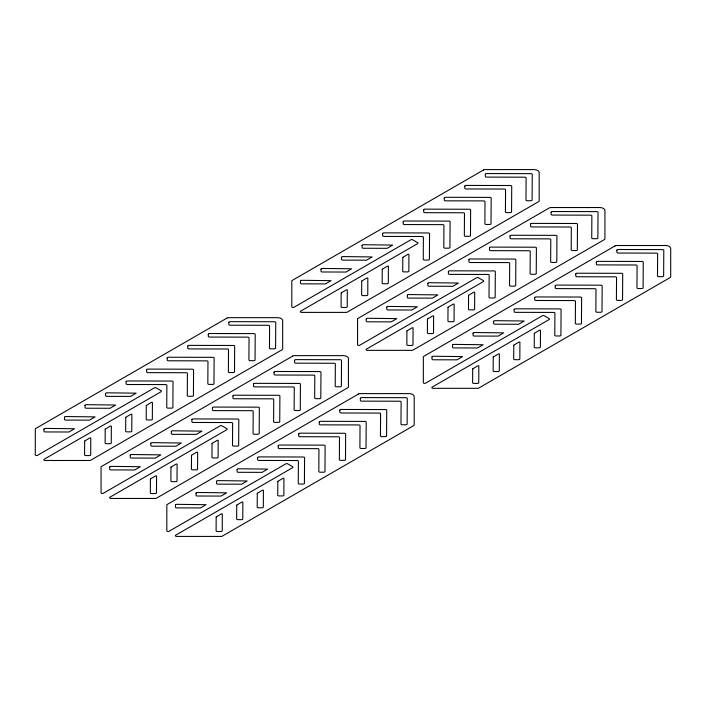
<?xml version="1.0" encoding="UTF-8"?>
<svg xmlns="http://www.w3.org/2000/svg" width="706" height="706" viewBox="0 0 706 706"><rect width="100%" height="100%" fill="white"/><g stroke="black" fill="none" stroke-linecap="round" stroke-linejoin="round"><path stroke-width="1.06" d="M357.58 318.618L549.215 207.988A2.595 1.5 0 0 1 551.042 207.546L599.756 207.546A5.18 2.992 0 0 1 604.936 210.538L604.936 238.663A2.595 1.5 0 0 1 604.177 239.722L412.551 350.352L367.411 350.361A1.297 0.75 0 0 1 366.211 349.894A1.297 0.75 0 0 1 366.493 349.082L483.319 281.632A1.297 0.75 0 0 0 483.319 280.573L478.447 277.758A1.297 0.75 0 0 0 476.612 277.758L359.786 345.208A1.297 0.75 0 0 1 358.374 345.375A1.297 0.75 0 0 1 357.571 344.678L357.571 318.618M43.966 429.151L43.948 431.198A1.297 0.75 0 0 0 45.246 431.948L69.011 431.993L74.527 428.754L45.263 428.401A1.297 0.75 0 0 0 43.966 429.151M64.511 417.29L64.493 419.338A1.297 0.75 0 0 0 65.782 420.088L89.556 420.132L95.072 416.893L65.808 416.54A1.297 0.75 0 0 0 64.511 417.29M84.658 441.056L84.57 454.823A1.297 0.75 0 0 0 85.867 455.573L89.406 455.573A1.297 0.75 0 0 0 90.712 454.832L90.765 437.976L89.962 437.879L84.658 441.038M85.047 405.429L85.038 407.477A1.297 0.75 0 0 0 86.326 408.227L110.092 408.271L115.616 405.032L86.353 404.679A1.297 0.75 0 0 0 85.047 405.429M105.203 429.195L105.115 442.962A1.297 0.75 0 0 0 106.403 443.712L109.951 443.721A1.297 0.75 0 0 0 111.257 442.971L111.336 426.159L110.533 426L105.203 429.177M105.591 393.569L105.582 395.616A1.297 0.75 0 0 0 106.871 396.366L130.636 396.41L136.161 393.171L106.888 392.818A1.297 0.75 0 0 0 105.591 393.569M109.73 467.116L109.712 469.163A1.297 0.75 0 0 0 111.001 469.914L134.775 469.958L140.291 466.719L111.027 466.366A1.297 0.75 0 0 0 109.73 467.116M125.747 417.334L125.659 431.101A1.297 0.75 0 0 0 126.948 431.851L130.495 431.86A1.297 0.75 0 0 0 131.793 431.11L131.863 414.281L131.078 414.14L125.747 417.317M126.136 381.708L126.118 383.755A1.297 0.75 0 0 0 127.415 384.505L165.592 384.585A1.297 0.75 0 0 1 166.881 385.335L166.748 407.38A1.297 0.75 0 0 0 168.037 408.13L171.584 408.139A1.297 0.75 0 0 0 172.882 407.388L173.041 381.805A1.297 0.75 0 0 0 171.752 381.055L127.433 380.958A1.297 0.75 0 0 0 126.136 381.708M130.266 455.255L130.257 457.303A1.297 0.75 0 0 0 131.545 458.053L155.311 458.097L160.836 454.867L131.572 454.514A1.297 0.75 0 0 0 130.266 455.255M146.292 405.473L146.204 419.24A1.297 0.75 0 0 0 147.492 419.991L151.04 419.999A1.297 0.75 0 0 0 152.337 419.249L152.425 402.438L151.587 402.296L146.292 405.456M146.68 369.847L146.663 371.894A1.297 0.75 0 0 0 147.96 372.644L186.137 372.724A1.297 0.75 0 0 1 187.425 373.474L187.284 395.519A1.297 0.75 0 0 0 188.581 396.269L192.12 396.278A1.297 0.75 0 0 0 193.426 395.528L193.585 369.944A1.297 0.75 0 0 0 192.297 369.194L147.978 369.097A1.297 0.75 0 0 0 146.68 369.847M150.422 479.03L150.334 492.788A1.297 0.75 0 0 0 151.631 493.538L155.17 493.547A1.297 0.75 0 0 0 156.476 492.797L156.573 476.029L155.726 475.844L150.431 478.977M150.81 443.394L150.802 445.442A1.297 0.75 0 0 0 152.09 446.192L175.856 446.236L181.38 443.006L152.117 442.653A1.297 0.75 0 0 0 150.81 443.394M167.225 357.986L167.207 360.034A1.297 0.75 0 0 0 168.496 360.784L206.681 360.863A1.297 0.75 0 0 1 207.97 361.613L207.829 383.658A1.297 0.75 0 0 0 209.117 384.408L212.665 384.417A1.297 0.75 0 0 0 213.971 383.667L214.13 358.083A1.297 0.75 0 0 0 212.841 357.333L168.522 357.245A1.297 0.75 0 0 0 167.225 357.986M170.967 467.169L170.878 480.927A1.297 0.75 0 0 0 172.167 481.677L175.715 481.686A1.297 0.75 0 0 0 177.021 480.936L177.1 464.124L176.297 463.974L170.976 467.116M171.355 431.534L171.346 433.581A1.297 0.75 0 0 0 172.635 434.331L196.4 434.375L201.925 431.145L172.652 430.792A1.297 0.75 0 0 0 171.355 431.534M175.494 505.081L175.476 507.129A1.297 0.75 0 0 0 176.765 507.879L200.539 507.932L206.055 504.693L176.791 504.34A1.297 0.75 0 0 0 175.494 505.081M187.761 346.125L187.752 348.173A1.297 0.75 0 0 0 189.04 348.923L227.217 349.002A1.297 0.75 0 0 1 228.515 349.752L228.373 371.797A1.297 0.75 0 0 0 229.662 372.547L233.209 372.556A1.297 0.75 0 0 0 234.507 371.806L234.674 346.222A1.297 0.75 0 0 0 233.377 345.472L189.067 345.384A1.297 0.75 0 0 0 187.761 346.125M191.511 455.308L191.423 469.066A1.297 0.75 0 0 0 192.712 469.817L196.259 469.825A1.297 0.75 0 0 0 197.556 469.075L197.662 452.308L196.806 452.122L191.511 455.255M191.9 419.673L191.882 421.72A1.297 0.75 0 0 0 193.179 422.47L231.356 422.55A1.297 0.75 0 0 1 232.645 423.3L232.503 445.345A1.297 0.75 0 0 0 233.801 446.095L237.348 446.104A1.297 0.75 0 0 0 238.646 445.362L238.805 419.77A1.297 0.75 0 0 0 237.516 419.02L193.197 418.932A1.297 0.75 0 0 0 191.9 419.673M196.03 493.22L196.021 495.268A1.297 0.75 0 0 0 197.309 496.018L221.075 496.071L226.6 492.832L197.336 492.479A1.297 0.75 0 0 0 196.03 493.22M208.305 334.265L208.296 336.312A1.297 0.75 0 0 0 209.585 337.062L247.762 337.141A1.297 0.75 0 0 1 249.05 337.892L248.918 359.936A1.297 0.75 0 0 0 250.206 360.687L253.754 360.695A1.297 0.75 0 0 0 255.051 359.945L255.21 334.362A1.297 0.75 0 0 0 253.922 333.611L209.603 333.523A1.297 0.75 0 0 0 208.305 334.265M212.056 443.447L211.968 457.206A1.297 0.75 0 0 0 213.256 457.956L216.804 457.965A1.297 0.75 0 0 0 218.101 457.223L218.189 440.403L217.351 440.262L212.056 443.421M212.444 407.812L212.427 409.859A1.297 0.75 0 0 0 213.715 410.61L251.901 410.689A1.297 0.75 0 0 1 253.189 411.439L253.048 433.484A1.297 0.75 0 0 0 254.345 434.234L257.884 434.243A1.297 0.75 0 0 0 259.19 433.502L259.349 407.909A1.297 0.75 0 0 0 258.061 407.159L213.741 407.071A1.297 0.75 0 0 0 212.444 407.812M216.186 516.995L216.098 530.753A1.297 0.75 0 0 0 217.386 531.503L220.934 531.512A1.297 0.75 0 0 0 222.24 530.771L222.319 513.95L221.516 513.8L216.186 516.995M216.574 481.36L216.565 483.407A1.297 0.75 0 0 0 217.854 484.157L241.62 484.21L247.144 480.971L217.88 480.618A1.297 0.75 0 0 0 216.574 481.36M228.85 322.404L228.832 324.451A1.297 0.75 0 0 0 230.13 325.201L268.306 325.281A1.297 0.75 0 0 1 269.595 326.031L269.463 348.076A1.297 0.75 0 0 0 270.751 348.826L274.299 348.835A1.297 0.75 0 0 0 275.596 348.093L275.755 322.501A1.297 0.75 0 0 0 274.466 321.751L230.147 321.662A1.297 0.75 0 0 0 228.85 322.404M232.98 395.951L232.971 397.999A1.297 0.75 0 0 0 234.26 398.749L272.445 398.828A1.297 0.75 0 0 1 273.734 399.587L273.593 421.623A1.297 0.75 0 0 0 274.881 422.373L278.429 422.382A1.297 0.75 0 0 0 279.735 421.641L279.894 396.048A1.297 0.75 0 0 0 278.605 395.298L234.286 395.21A1.297 0.75 0 0 0 232.98 395.951M236.731 505.134L236.642 518.892A1.297 0.75 0 0 0 237.931 519.642L241.478 519.651A1.297 0.75 0 0 0 242.776 518.91L242.855 502.072L242.026 501.957L236.739 505.09M237.119 469.499L237.11 471.546A1.297 0.75 0 0 0 238.399 472.305L262.164 472.349L267.689 469.111L238.416 468.758A1.297 0.75 0 0 0 237.119 469.499M253.525 384.09L253.516 386.138A1.297 0.75 0 0 0 254.804 386.888L292.981 386.967A1.297 0.75 0 0 1 294.278 387.726L294.137 409.762A1.297 0.75 0 0 0 295.426 410.513L298.973 410.521A1.297 0.75 0 0 0 300.271 409.78L300.438 384.188A1.297 0.75 0 0 0 299.141 383.437L254.831 383.349A1.297 0.75 0 0 0 253.525 384.09M257.275 493.273L257.187 507.032A1.297 0.75 0 0 0 258.475 507.782L262.023 507.79A1.297 0.75 0 0 0 263.32 507.049L263.417 490.255L262.57 490.096L257.275 493.273M257.664 457.638L257.646 459.694A1.297 0.75 0 0 0 258.943 460.444L297.12 460.524A1.297 0.75 0 0 1 298.409 461.274L298.267 483.31A1.297 0.75 0 0 0 299.565 484.069L303.112 484.069A1.297 0.75 0 0 0 304.41 483.328L304.568 457.744A1.297 0.75 0 0 0 303.28 456.994L258.961 456.897A1.297 0.75 0 0 0 257.664 457.638M274.069 372.23L274.06 374.277A1.297 0.75 0 0 0 275.349 375.027L313.526 375.115A1.297 0.75 0 0 1 314.814 375.866L314.682 397.902A1.297 0.75 0 0 0 315.97 398.652L319.518 398.661A1.297 0.75 0 0 0 320.815 397.919L320.974 372.336A1.297 0.75 0 0 0 319.686 371.577L275.366 371.488A1.297 0.75 0 0 0 274.069 372.23M277.811 481.413L277.732 495.171A1.297 0.75 0 0 0 279.02 495.921L282.568 495.93A1.297 0.75 0 0 0 283.865 495.188L283.936 478.35L283.115 478.236L277.82 481.368M278.208 445.786L278.19 447.833A1.297 0.75 0 0 0 279.479 448.584L317.665 448.663A1.297 0.75 0 0 1 318.953 449.413L318.812 471.458A1.297 0.75 0 0 0 320.1 472.208L323.648 472.208A1.297 0.75 0 0 0 324.954 471.467L325.113 445.883A1.297 0.75 0 0 0 323.825 445.133L279.505 445.036A1.297 0.75 0 0 0 278.208 445.786M294.614 360.369L294.596 362.416A1.297 0.75 0 0 0 295.893 363.175L334.07 363.255A1.297 0.75 0 0 1 335.359 364.005L335.218 386.041A1.297 0.75 0 0 0 336.515 386.791L340.063 386.8A1.297 0.75 0 0 0 341.36 386.058L341.519 360.475A1.297 0.75 0 0 0 340.23 359.725L295.911 359.628A1.297 0.75 0 0 0 294.614 360.369M298.744 433.925L298.735 435.973A1.297 0.75 0 0 0 300.024 436.723L338.2 436.802A1.297 0.75 0 0 1 339.498 437.552L339.357 459.597A1.297 0.75 0 0 0 340.645 460.347L344.193 460.347A1.297 0.75 0 0 0 345.49 459.606L345.658 434.022A1.297 0.75 0 0 0 344.36 433.272L300.05 433.175A1.297 0.75 0 0 0 298.744 433.925M300.474 281.05L300.465 283.097A1.297 0.75 0 0 0 301.753 283.847L325.519 283.9L331.043 280.661L301.78 280.308A1.297 0.75 0 0 0 300.474 281.05M319.288 422.064L319.28 424.112A1.297 0.75 0 0 0 320.568 424.862L358.745 424.941A1.297 0.75 0 0 1 360.042 425.692L359.901 447.736A1.297 0.75 0 0 0 361.19 448.486L364.737 448.495A1.297 0.75 0 0 0 366.035 447.745L366.202 422.162A1.297 0.75 0 0 0 364.905 421.411L320.595 421.314A1.297 0.75 0 0 0 319.288 422.064M321.018 269.189L321.009 271.236A1.297 0.75 0 0 0 322.298 271.986L346.064 272.039L351.588 268.801L322.315 268.448A1.297 0.75 0 0 0 321.018 269.189M339.833 410.204L339.824 412.251A1.297 0.75 0 0 0 341.113 413.001L379.29 413.081A1.297 0.75 0 0 1 380.578 413.831L380.446 435.876A1.297 0.75 0 0 0 381.734 436.626L385.282 436.635A1.297 0.75 0 0 0 386.579 435.884L386.738 410.301A1.297 0.75 0 0 0 385.45 409.551L341.13 409.454A1.297 0.75 0 0 0 339.833 410.204M341.175 292.964L341.086 306.722A1.297 0.75 0 0 0 342.375 307.472L345.922 307.481A1.297 0.75 0 0 0 347.22 306.739L347.308 289.919L346.505 289.769L341.175 292.937M341.563 257.328L341.545 259.376A1.297 0.75 0 0 0 342.842 260.126L366.608 260.179L372.124 256.94L342.86 256.587A1.297 0.75 0 0 0 341.563 257.328M360.378 398.343L360.36 400.39A1.297 0.75 0 0 0 361.657 401.14L399.834 401.22A1.297 0.75 0 0 1 401.123 401.97L400.982 424.015A1.297 0.75 0 0 0 402.279 424.765L405.826 424.774A1.297 0.75 0 0 0 407.124 424.024L407.283 398.44A1.297 0.75 0 0 0 405.994 397.69L361.675 397.593A1.297 0.75 0 0 0 360.378 398.343M361.71 281.103L361.631 294.861A1.297 0.75 0 0 0 362.919 295.611L366.467 295.62A1.297 0.75 0 0 0 367.764 294.879L367.835 278.04L367.041 277.908L361.719 281.076M362.107 245.467L362.09 247.515A1.297 0.75 0 0 0 363.378 248.265L387.153 248.318L392.668 245.079L363.405 244.726A1.297 0.75 0 0 0 362.107 245.467M366.237 319.024L366.229 321.071A1.297 0.75 0 0 0 367.517 321.821L391.283 321.865L396.807 318.627L367.535 318.274A1.297 0.75 0 0 0 366.237 319.024M382.255 269.242L382.167 283A1.297 0.75 0 0 0 383.464 283.75L387.012 283.759A1.297 0.75 0 0 0 388.309 283.018L388.388 266.206L387.559 266.065L382.255 269.215M382.643 233.607L382.634 235.654A1.297 0.75 0 0 0 383.923 236.413L422.1 236.492A1.297 0.75 0 0 1 423.397 237.242L423.256 259.279A1.297 0.75 0 0 0 424.544 260.037L428.092 260.037A1.297 0.75 0 0 0 429.389 259.296L429.557 233.712A1.297 0.75 0 0 0 428.26 232.962L383.949 232.865A1.297 0.75 0 0 0 382.643 233.607M386.782 307.163L386.764 309.21A1.297 0.75 0 0 0 388.062 309.96L411.827 310.005L417.352 306.766L388.079 306.413A1.297 0.75 0 0 0 386.782 307.163M402.799 257.381L402.711 271.139A1.297 0.75 0 0 0 404 271.889L407.547 271.898A1.297 0.75 0 0 0 408.853 271.157L408.924 254.319L408.103 254.204L402.799 257.355M403.188 221.755L403.179 223.802A1.297 0.75 0 0 0 404.467 224.552L442.644 224.632A1.297 0.75 0 0 1 443.942 225.382L443.8 247.418A1.297 0.75 0 0 0 445.089 248.177L448.637 248.177A1.297 0.75 0 0 0 449.934 247.435L450.101 221.852A1.297 0.75 0 0 0 448.804 221.102L404.494 221.004A1.297 0.75 0 0 0 403.188 221.755M406.938 330.929L406.85 344.696A1.297 0.75 0 0 0 408.139 345.446L411.686 345.446A1.297 0.75 0 0 0 412.984 344.704L413.072 327.893L412.233 327.752L406.938 330.885M407.327 295.302L407.309 297.35A1.297 0.75 0 0 0 408.606 298.1L432.372 298.144L437.888 294.905L408.624 294.552A1.297 0.75 0 0 0 407.327 295.302M423.732 209.894L423.724 211.941A1.297 0.75 0 0 0 425.012 212.691L463.189 212.771A1.297 0.75 0 0 1 464.477 213.521L464.345 235.566A1.297 0.75 0 0 0 465.633 236.316L469.181 236.316A1.297 0.75 0 0 0 470.478 235.575L470.637 209.991A1.297 0.75 0 0 0 469.349 209.241L425.03 209.144A1.297 0.75 0 0 0 423.732 209.894M427.474 319.068L427.395 332.835A1.297 0.75 0 0 0 428.683 333.585L432.231 333.594A1.297 0.75 0 0 0 433.528 332.844L433.625 316.076L432.778 315.891L427.483 319.024M427.871 283.441L427.854 285.489A1.297 0.75 0 0 0 429.142 286.239L452.917 286.283L458.432 283.044L429.169 282.691A1.297 0.75 0 0 0 427.871 283.441M432.001 356.989L431.993 359.036A1.297 0.75 0 0 0 433.281 359.786L457.047 359.831L462.571 356.592L433.299 356.239A1.297 0.75 0 0 0 432.001 356.989M444.277 198.033L444.259 200.08A1.297 0.75 0 0 0 445.557 200.831L483.734 200.91A1.297 0.75 0 0 1 485.022 201.66L484.881 223.705A1.297 0.75 0 0 0 486.178 224.455L489.726 224.464A1.297 0.75 0 0 0 491.023 223.714L491.182 198.13A1.297 0.75 0 0 0 489.893 197.38L445.574 197.283A1.297 0.75 0 0 0 444.277 198.033M448.019 307.207L447.931 320.974A1.297 0.75 0 0 0 449.228 321.724L452.767 321.733A1.297 0.75 0 0 0 454.073 320.983L454.152 304.171L453.323 304.03L448.019 307.189M448.407 271.581L448.398 273.628A1.297 0.75 0 0 0 449.687 274.378L487.864 274.457A1.297 0.75 0 0 1 489.161 275.208L489.02 297.252A1.297 0.75 0 0 0 490.308 298.003L493.856 298.011A1.297 0.75 0 0 0 495.153 297.261L495.321 271.678A1.297 0.75 0 0 0 494.023 270.928L449.713 270.83A1.297 0.75 0 0 0 448.407 271.581M452.546 345.128L452.528 347.175A1.297 0.75 0 0 0 453.826 347.926L477.591 347.97L483.107 344.731L453.843 344.387A1.297 0.75 0 0 0 452.546 345.128M464.822 186.172L464.804 188.22A1.297 0.75 0 0 0 466.092 188.97L504.278 189.049A1.297 0.75 0 0 1 505.567 189.799L505.425 211.844A1.297 0.75 0 0 0 506.723 212.594L510.262 212.603A1.297 0.75 0 0 0 511.568 211.853L511.726 186.269A1.297 0.75 0 0 0 510.438 185.519L466.119 185.422A1.297 0.75 0 0 0 464.822 186.172M468.563 295.346L468.475 309.113A1.297 0.75 0 0 0 469.764 309.863L473.311 309.872A1.297 0.75 0 0 0 474.617 309.122L474.714 292.355L473.858 292.169L468.572 295.302M468.952 259.72L468.943 261.767A1.297 0.75 0 0 0 470.231 262.517L508.408 262.597A1.297 0.75 0 0 1 509.697 263.347L509.564 285.392A1.297 0.75 0 0 0 510.853 286.142L514.4 286.151A1.297 0.75 0 0 0 515.698 285.4L515.857 259.817A1.297 0.75 0 0 0 514.568 259.067L470.249 258.97A1.297 0.75 0 0 0 468.952 259.72M472.693 368.903L472.614 382.661A1.297 0.75 0 0 0 473.902 383.411L477.45 383.42A1.297 0.75 0 0 0 478.747 382.67L478.818 365.84L477.997 365.717L472.702 368.85M473.091 333.267L473.073 335.315A1.297 0.75 0 0 0 474.361 336.065L498.136 336.109L503.652 332.879L474.388 332.526A1.297 0.75 0 0 0 473.091 333.267M485.357 174.311L485.349 176.359A1.297 0.75 0 0 0 486.637 177.109L524.814 177.188A1.297 0.75 0 0 1 526.111 177.938L525.97 199.983A1.297 0.75 0 0 0 527.258 200.733L530.806 200.742A1.297 0.75 0 0 0 532.103 199.992L532.271 174.408A1.297 0.75 0 0 0 530.974 173.658L486.663 173.561A1.297 0.75 0 0 0 485.357 174.311M489.496 247.859L489.479 249.906A1.297 0.75 0 0 0 490.776 250.656L528.953 250.736A1.297 0.75 0 0 1 530.241 251.486L530.109 273.531A1.297 0.75 0 0 0 531.397 274.281L534.945 274.29A1.297 0.75 0 0 0 536.242 273.54L536.401 247.956A1.297 0.75 0 0 0 535.113 247.206L490.794 247.109A1.297 0.75 0 0 0 489.496 247.859M493.238 357.042L493.15 370.8A1.297 0.75 0 0 0 494.447 371.55L497.995 371.559A1.297 0.75 0 0 0 499.292 370.809L499.38 354.024L498.542 353.856L493.238 357.042M493.626 321.406L493.618 323.454A1.297 0.75 0 0 0 494.906 324.204L518.672 324.248L524.196 321.018L494.932 320.665A1.297 0.75 0 0 0 493.626 321.406M510.041 235.998L510.023 238.046A1.297 0.75 0 0 0 511.32 238.796L549.497 238.875A1.297 0.75 0 0 1 550.786 239.625L550.645 261.67A1.297 0.75 0 0 0 551.942 262.42L555.481 262.429A1.297 0.75 0 0 0 556.787 261.679L556.946 236.095A1.297 0.75 0 0 0 555.657 235.345L511.338 235.257A1.297 0.75 0 0 0 510.041 235.998M513.783 345.181L513.694 358.939A1.297 0.75 0 0 0 514.992 359.689L518.531 359.698A1.297 0.75 0 0 0 519.837 358.948L519.907 342.119L519.051 342.013L513.792 345.128M514.171 309.546L514.162 311.593A1.297 0.75 0 0 0 515.451 312.343L553.628 312.423A1.297 0.75 0 0 1 554.925 313.173L554.784 335.218A1.297 0.75 0 0 0 556.072 335.968L559.62 335.977A1.297 0.75 0 0 0 560.917 335.235L561.085 309.643A1.297 0.75 0 0 0 559.787 308.893L515.477 308.804A1.297 0.75 0 0 0 514.171 309.546M530.585 224.137L530.568 226.185A1.297 0.75 0 0 0 531.856 226.935L570.042 227.014A1.297 0.75 0 0 1 571.33 227.764L571.189 249.809A1.297 0.75 0 0 0 572.478 250.559L576.025 250.568A1.297 0.75 0 0 0 577.332 249.818L577.49 224.234A1.297 0.75 0 0 0 576.202 223.484L531.883 223.396A1.297 0.75 0 0 0 530.585 224.137M534.327 333.32L534.239 347.078A1.297 0.75 0 0 0 535.527 347.829L539.075 347.837A1.297 0.75 0 0 0 540.381 347.096L540.461 330.276L539.658 330.126L534.327 333.32M534.716 297.685L534.707 299.732A1.297 0.75 0 0 0 535.995 300.482L574.172 300.562A1.297 0.75 0 0 1 575.461 301.312L575.328 323.357A1.297 0.75 0 0 0 576.617 324.107L580.164 324.116A1.297 0.75 0 0 0 581.462 323.374L581.62 297.782A1.297 0.75 0 0 0 580.332 297.032L536.013 296.944A1.297 0.75 0 0 0 534.716 297.685M551.121 212.277L551.112 214.324A1.297 0.75 0 0 0 552.401 215.074L590.578 215.154A1.297 0.75 0 0 1 591.875 215.904L591.734 237.948A1.297 0.75 0 0 0 593.022 238.699L596.57 238.707A1.297 0.75 0 0 0 597.867 237.966L598.035 212.374A1.297 0.75 0 0 0 596.738 211.624L552.427 211.535A1.297 0.75 0 0 0 551.121 212.277M555.26 285.824L555.243 287.871A1.297 0.75 0 0 0 556.54 288.622L594.717 288.701A1.297 0.75 0 0 1 596.005 289.451L595.864 311.496A1.297 0.75 0 0 0 597.161 312.246L600.709 312.255A1.297 0.75 0 0 0 602.006 311.514L602.165 285.921A1.297 0.75 0 0 0 600.877 285.171L556.557 285.083A1.297 0.75 0 0 0 555.26 285.824M575.805 273.963L575.787 276.011A1.297 0.75 0 0 0 577.076 276.761L615.261 276.84A1.297 0.75 0 0 1 616.55 277.599L616.409 299.635A1.297 0.75 0 0 0 617.706 300.385L621.245 300.394A1.297 0.75 0 0 0 622.551 299.653L622.71 274.06A1.297 0.75 0 0 0 621.421 273.31L577.102 273.222A1.297 0.75 0 0 0 575.805 273.963M596.341 262.102L596.332 264.15A1.297 0.75 0 0 0 597.62 264.9L635.806 264.988A1.297 0.75 0 0 1 637.094 265.738L636.953 287.774A1.297 0.75 0 0 0 638.242 288.525L641.789 288.533A1.297 0.75 0 0 0 643.095 287.792L643.254 262.208A1.297 0.75 0 0 0 641.966 261.449L597.647 261.361A1.297 0.75 0 0 0 596.341 262.102M616.885 250.242L616.876 252.289A1.297 0.75 0 0 0 618.165 253.039L656.342 253.127A1.297 0.75 0 0 1 657.639 253.878L657.498 275.914A1.297 0.75 0 0 0 658.786 276.664L662.334 276.673A1.297 0.75 0 0 0 663.631 275.931L663.799 250.348A1.297 0.75 0 0 0 662.502 249.597L618.191 249.5A1.297 0.75 0 0 0 616.885 250.242M226.935 318.115L35.309 428.745L35.3 454.805A1.297 0.75 0 0 0 36.103 455.502A1.297 0.75 0 0 0 37.515 455.335L154.34 387.885A1.297 0.75 0 0 1 156.167 387.885L161.039 390.7A1.297 0.75 0 0 1 161.039 391.759L44.213 459.209A1.297 0.75 0 0 0 43.94 460.021A1.297 0.75 0 0 0 45.131 460.488L90.271 460.48L281.906 349.849A2.595 1.5 0 0 0 282.665 348.79L282.665 320.665A5.18 2.992 0 0 0 277.476 317.674L228.77 317.674A2.595 1.5 0 0 0 226.935 318.115M483.451 170.014L291.816 280.653L291.807 306.713A1.297 0.75 0 0 0 292.611 307.401A1.297 0.75 0 0 0 294.023 307.242L410.848 239.793A1.297 0.75 0 0 1 412.683 239.793L417.555 242.608A1.297 0.75 0 0 1 417.555 243.667L300.73 311.117A1.297 0.75 0 0 0 300.447 311.928A1.297 0.75 0 0 0 301.647 312.387L346.787 312.387L538.413 201.748A2.595 1.5 0 0 0 539.172 200.689L539.172 172.573A5.18 2.992 0 0 0 533.992 169.581L485.278 169.581A2.595 1.5 0 0 0 483.451 170.014M292.699 356.08L101.073 466.719L101.064 492.779A1.297 0.75 0 0 0 101.867 493.468A1.297 0.75 0 0 0 103.279 493.309L220.095 425.859A1.297 0.75 0 0 1 221.931 425.859L226.802 428.674A1.297 0.75 0 0 1 226.802 429.733L109.977 497.174A1.297 0.75 0 0 0 109.704 497.995A1.297 0.75 0 0 0 110.895 498.454L156.035 498.454L347.67 387.815A2.595 1.5 0 0 0 348.429 386.756L348.429 358.63A5.18 2.992 0 0 0 343.24 355.639L294.534 355.639A2.595 1.5 0 0 0 292.699 356.08M358.463 394.045L166.837 504.684L166.828 530.744A1.297 0.75 0 0 0 167.622 531.433A1.297 0.75 0 0 0 169.034 531.274L285.859 463.824A1.297 0.75 0 0 1 287.695 463.824L292.566 466.64A1.297 0.75 0 0 1 292.566 467.699L175.741 535.148A1.297 0.75 0 0 0 175.467 535.96A1.297 0.75 0 0 0 176.659 536.419L221.799 536.419L413.434 425.78A2.595 1.5 0 0 0 414.193 424.721L414.193 396.604A5.18 2.992 0 0 0 409.003 393.613L360.298 393.613A2.595 1.5 0 0 0 358.463 394.045M614.97 245.953L423.344 356.583L423.335 382.652A1.297 0.75 0 0 0 424.138 383.34A1.297 0.75 0 0 0 425.55 383.181L542.376 315.732A1.297 0.75 0 0 1 544.202 315.732L549.083 318.547A1.297 0.75 0 0 1 549.083 319.597L432.257 387.047A1.297 0.75 0 0 0 431.975 387.868A1.297 0.75 0 0 0 433.175 388.326L478.315 388.318L669.941 277.687A2.595 1.5 0 0 0 670.7 276.628L670.7 248.503A5.18 2.992 0 0 0 665.52 245.511L616.806 245.511A2.595 1.5 0 0 0 614.97 245.953"/></g></svg>
